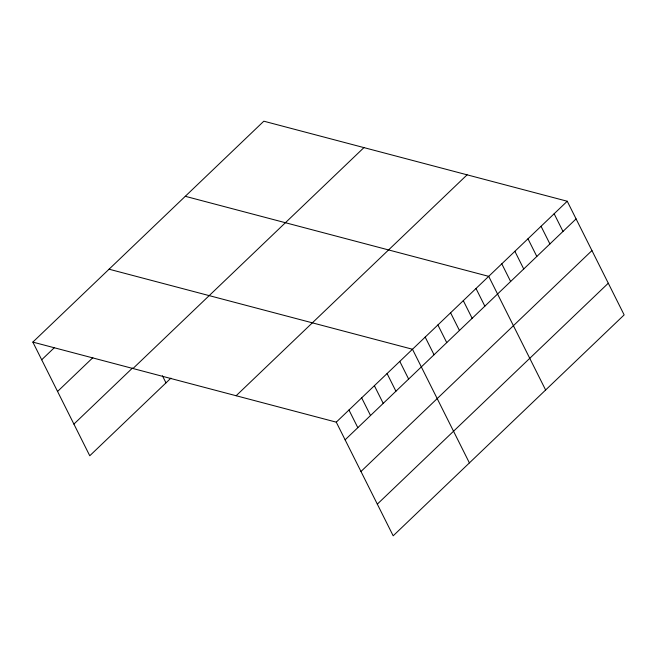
<?xml version="1.0" encoding="UTF-8"?>
<svg xmlns="http://www.w3.org/2000/svg" width="657" height="657" viewBox="0 0 657 657"><rect width="100%" height="100%" fill="white"/><g stroke="black" fill="none" stroke-linecap="round" stroke-linejoin="round"><path stroke-width="0.99" d="M32.85 342.1L263.818 121.192L567.237 201.239L624.15 314.9L393.182 535.808L336.269 422.155L32.85 342.1L89.763 455.761L170.927 378.136M41.695 359.773L54.4 347.619M57.561 391.449L92.851 357.695M73.904 424.085L132.476 368.06M132.977 368.52L363.945 147.603M236.142 395.736L467.111 174.819M336.269 422.155L567.237 201.239M345.114 439.82L576.082 218.904M360.972 471.496L591.941 250.58M377.323 504.133L608.283 283.216M185.29 196.303L488.701 276.351L545.622 390.003M109.07 269.206L412.489 349.253L469.402 462.906M554.147 213.755L562.992 231.428M541.056 226.279L549.909 243.944M527.973 238.795L536.818 256.46M514.883 251.311L523.728 268.984M501.792 263.835L510.637 281.5M476.005 288.497L484.85 306.17M463.3 300.651L472.145 318.317M450.595 312.798L459.44 330.471M437.891 324.952L446.744 342.617M425.186 337.098L434.039 354.772M399.785 361.399L408.629 379.073M387.08 373.554L395.925 391.219M374.375 385.7L383.22 403.373M361.67 397.855L370.523 415.52M348.966 410.001L357.819 427.674M162.46 375.82L165.983 382.859"/></g></svg>
